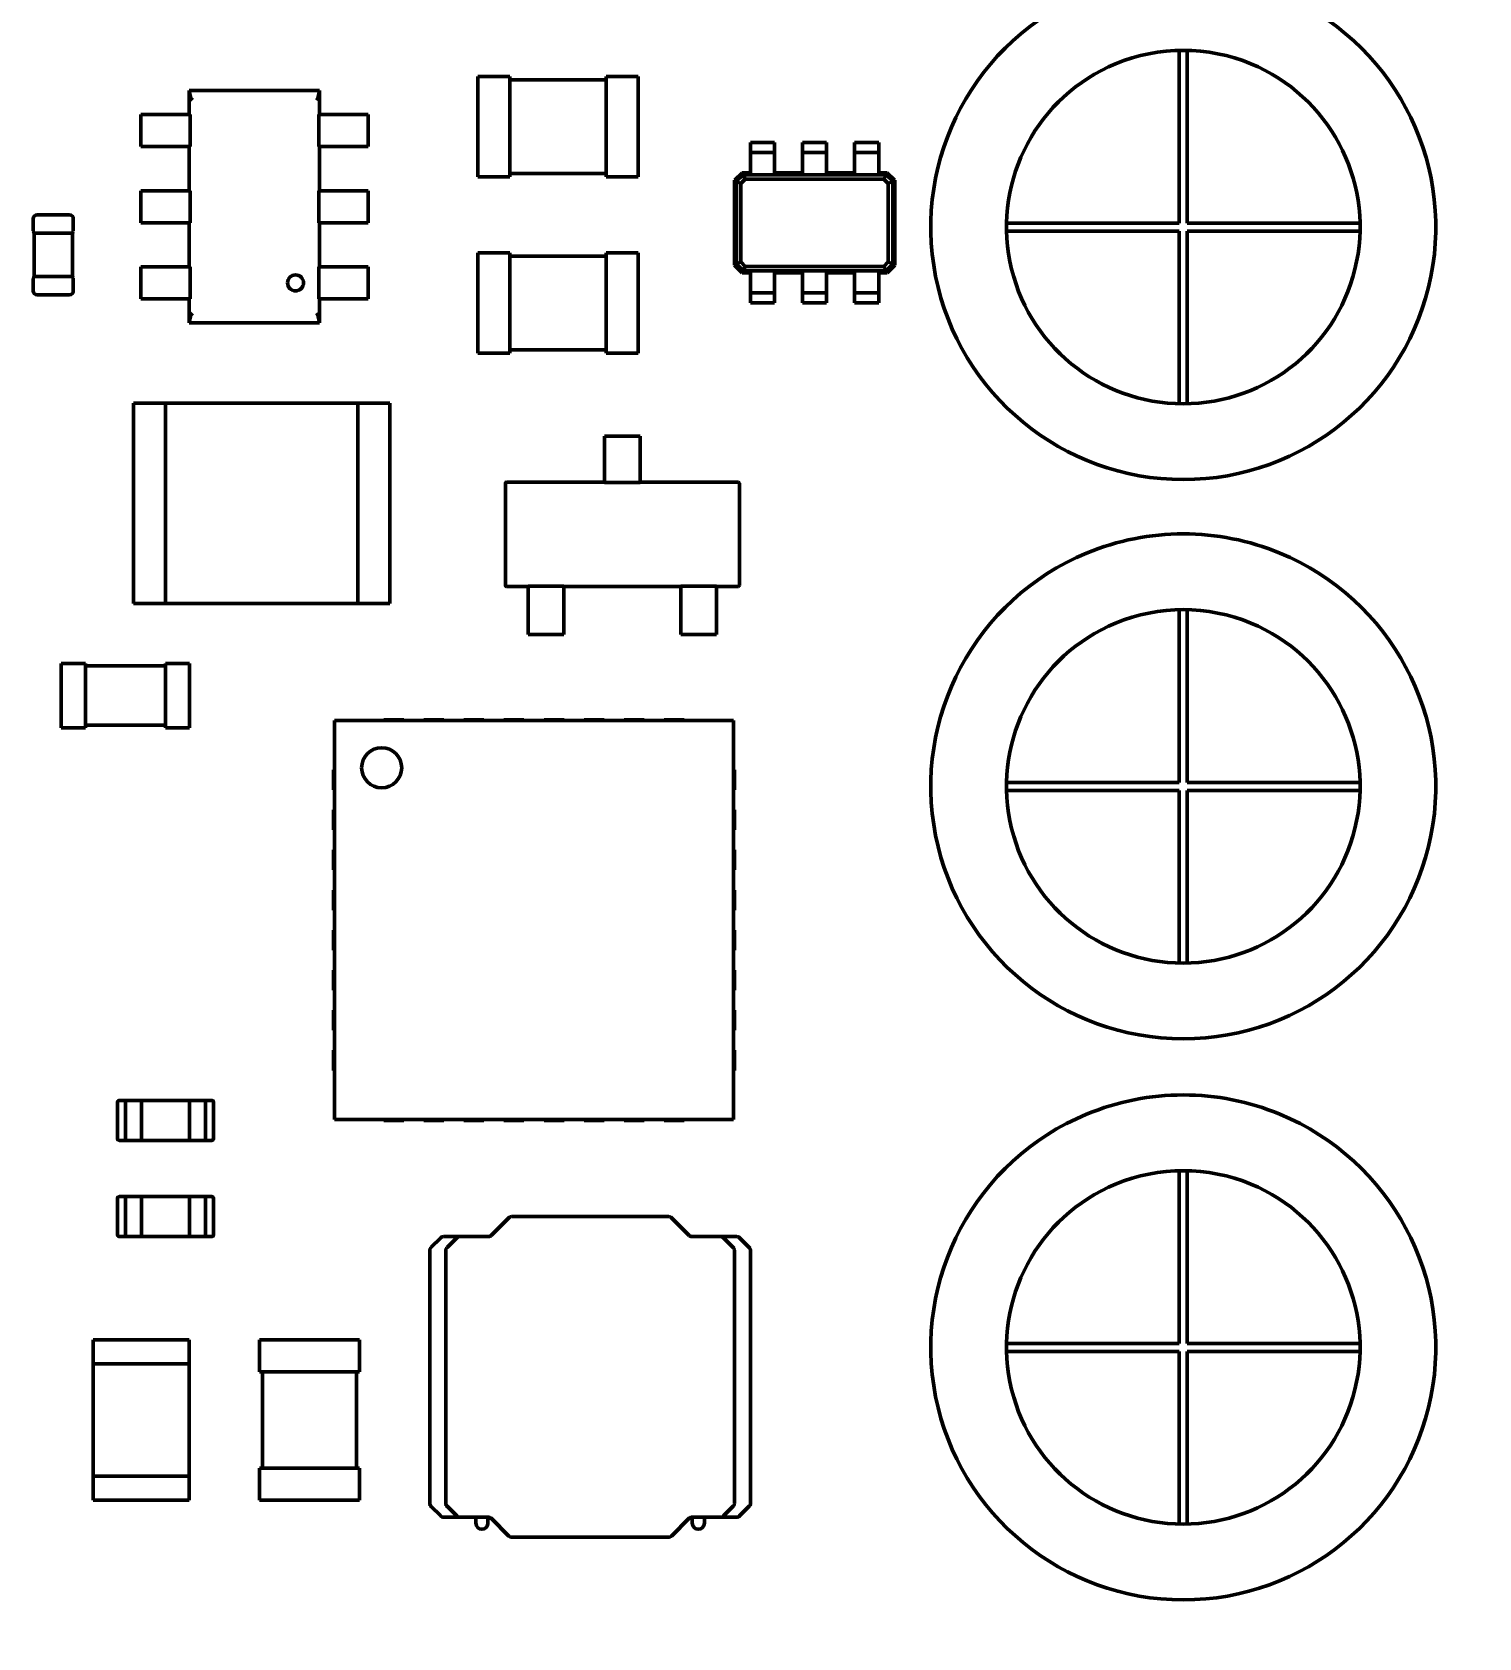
# Model space of a CAD drawing. Header units: millimetres. Extents: x 22 to 202, y 169 to 282.
# Drawn here: x 144.09 to 162.14, y 203.63 to 223.66 of the extents above; entities that cross this region are included whole.
import ezdxf

# ---------------------------------------------------------------- set-up
doc = ezdxf.new("R2010")
doc.units = ezdxf.units.MM
doc.header["$LTSCALE"] = 0.75
doc.layers.add('FD_Dimensions', color=7, linetype='Continuous', lineweight=25)
doc.layers.add('Visible', color=7, linetype='Continuous', lineweight=50)
doc.styles.get("Standard").update_dxf_attribs({"font": 'arial.ttf'})
doc.dimstyles.new('Dim-ISO-25', dxfattribs={"dimtxt": 2.5, "dimasz": 2.5, "dimexe": 1.5, "dimexo": 0, "dimgap": 1, "dimtad": 1, "dimzin": 4, "dimdsep": 46, "dimtxsty": 'Standard', "dimblk": 'OPEN90', "dimcen": 0, "dimazin": 1, "dimtp": 0.1, "dimtm": 0.1, "dimtfac": 0.72, "dimtmove": 0, "dimatfit": 3, "dimfxl": 1, "dimtzin": 4, "dimarcsym": 0})

# ---------------------------------------------------------------- blocks, each defined once
blk = doc.blocks.new('_Open90')
at = {"color": 0, "linetype": 'ByBlock', "lineweight": -2}
for p, q in [((-0.5, 0.5), (0, 0)), ((0, 0), (-1, 0)), ((0, 0), (-0.5, -0.5))]:
    blk.add_line(p, q, dxfattribs=at)
blk = doc.blocks.new('*D28')
at = {"layer": 'Defpoints', "color": 0, "transparency": 16777216}
for p in [(170.550528, 263.135658), (200.052214, 263.135658), (124.449775, 178.627866)]:
    blk.add_point(p, dxfattribs=at)
at = {"layer": 'FD_Dimensions', "color": 0, "lineweight": -2, "transparency": 16777216}
for p, q in [((170.550528, 263.135658), (201.552214, 263.135658)), ((200.052214, 181.127866), (200.052214, 260.635658)), ((124.449775, 178.627866), (201.552214, 178.627866))]:
    blk.add_line(p, q, dxfattribs=at)
at = {"layer": 'FD_Dimensions', "color": 0, "lineweight": -2, "transparency": 16777216, "xscale": 2.5, "yscale": 2.5, "zscale": 2.5}
for p, rotation in [((200.052214, 263.135658), 90), ((200.052214, 178.627866), 270)]:
    blk.add_blockref('_Open90', p, dxfattribs=dict(at, rotation=rotation))
at = {"layer": 'FD_Dimensions', "color": 0, "transparency": 16777216, "insert": (197.774947, 227.099634), "char_height": 2.5, "attachment_point": 5, "rotation": 90}
blk.add_mtext('84.51mm', dxfattribs=at)

msp = doc.modelspace()

# ---------------------------------------------------------------- linework, layer by layer
at = {"layer": 'Visible'}
for p, q in [((158.399, 223.435), (158.399, 221.281)), ((158.499, 221.281), (158.499, 223.435)), ((150.049, 223.11), (149.649, 223.11)), ((149.649, 223.07), (149.649, 223.11)), ((149.649, 223.07), (149.649, 221.9)), ((150.049, 223.07), (150.049, 223.11)), ((151.249, 223.07), (150.049, 223.07)), ((150.049, 223.07), (150.049, 221.9)), ((151.649, 223.11), (151.249, 223.11)), ((151.249, 223.07), (151.249, 223.11)), ((151.249, 223.07), (151.249, 221.9)), ((151.649, 223.07), (151.649, 223.11)), ((151.649, 223.07), (151.649, 221.9)), ((146.049, 222.635), (146.049, 222.935)), ((147.674, 222.935), (146.049, 222.935)), ((146.049, 222.935), (146.07, 222.836)), ((146.07, 222.835), (146.089, 222.815)), ((147.634, 222.815), (147.654, 222.835)), ((147.654, 222.836), (147.674, 222.935)), ((147.674, 222.935), (147.674, 222.635)), ((145.648, 222.635), (145.443, 222.635)), ((145.443, 222.235), (145.443, 222.635)), ((145.708, 222.635), (145.648, 222.635)), ((145.735, 222.635), (145.708, 222.635)), ((145.735, 222.635), (145.947, 222.635)), ((146.058, 222.635), (145.947, 222.635)), ((146.058, 222.235), (146.058, 222.635)), ((147.777, 222.635), (147.666, 222.635)), ((147.666, 222.635), (147.666, 222.235)), ((147.777, 222.635), (147.989, 222.635)), ((148.016, 222.635), (147.989, 222.635)), ((148.076, 222.635), (148.016, 222.635)), ((148.281, 222.635), (148.076, 222.635)), ((148.281, 222.235), (148.281, 222.635)), ((145.443, 222.235), (145.648, 222.235)), ((145.648, 222.235), (145.708, 222.235)), ((145.708, 222.235), (145.735, 222.235)), ((145.947, 222.235), (145.735, 222.235)), ((145.947, 222.235), (146.058, 222.235)), ((146.049, 221.685), (146.049, 222.235)), ((147.666, 222.235), (147.777, 222.235)), ((147.674, 222.235), (147.674, 221.685)), ((147.989, 222.235), (147.777, 222.235)), ((147.989, 222.235), (148.016, 222.235)), ((148.016, 222.235), (148.076, 222.235)), ((148.076, 222.235), (148.281, 222.235)), ((153.049, 222.285), (153.049, 222.26)), ((153.049, 222.285), (153.349, 222.285)), ((153.049, 222.26), (153.049, 222.16)), ((153.349, 222.285), (153.349, 222.26)), ((153.349, 222.26), (153.349, 222.16)), ((153.699, 222.285), (153.699, 222.26)), ((153.699, 222.285), (153.999, 222.285)), ((153.699, 222.26), (153.699, 222.16)), ((153.999, 222.285), (153.999, 222.26)), ((153.999, 222.26), (153.999, 222.16)), ((154.349, 222.285), (154.349, 222.26)), ((154.349, 222.285), (154.649, 222.285)), ((154.349, 222.26), (154.349, 222.16)), ((154.649, 222.285), (154.649, 222.26)), ((154.649, 222.26), (154.649, 222.16)), ((153.049, 221.91), (153.049, 222.16)), ((153.049, 222.16), (153.349, 222.16)), ((153.349, 221.91), (153.349, 222.16)), ((153.699, 221.91), (153.699, 222.16)), ((153.699, 222.16), (153.999, 222.16)), ((153.999, 221.91), (153.999, 222.16)), ((154.349, 221.91), (154.349, 222.16)), ((154.349, 222.16), (154.649, 222.16)), ((154.649, 221.91), (154.649, 222.16)), ((149.649, 221.9), (149.649, 221.86)), ((150.049, 221.86), (149.649, 221.86)), ((151.249, 221.9), (150.049, 221.9)), ((150.049, 221.9), (150.049, 221.86)), ((151.249, 221.9), (151.249, 221.86)), ((151.649, 221.86), (151.249, 221.86)), ((151.649, 221.9), (151.649, 221.86)), ((152.849, 221.815), (152.944, 221.91)), ((152.849, 220.755), (152.849, 221.815)), ((152.874, 221.803), (152.957, 221.885)), ((152.874, 220.768), (152.874, 221.803)), ((152.874, 221.803), (152.931, 221.775)), ((152.931, 221.775), (152.985, 221.829)), ((152.944, 221.91), (153.049, 221.91)), ((152.957, 221.885), (153.049, 221.885)), ((152.957, 221.885), (152.985, 221.829)), ((152.985, 221.829), (154.714, 221.829)), ((153.049, 221.885), (153.349, 221.885)), ((153.349, 221.91), (153.699, 221.91)), ((153.349, 221.885), (153.699, 221.885)), ((153.699, 221.885), (153.999, 221.885)), ((153.999, 221.91), (154.349, 221.91)), ((153.999, 221.885), (154.349, 221.885)), ((154.349, 221.885), (154.649, 221.885)), ((154.649, 221.91), (154.754, 221.91)), ((154.649, 221.885), (154.742, 221.885)), ((154.742, 221.885), (154.714, 221.829)), ((154.714, 221.829), (154.768, 221.775)), ((154.742, 221.885), (154.824, 221.803)), ((154.754, 221.91), (154.849, 221.815)), ((154.824, 221.803), (154.768, 221.775)), ((154.824, 221.803), (154.824, 220.768)), ((154.849, 221.815), (154.849, 220.755)), ((145.648, 221.685), (145.443, 221.685)), ((145.443, 221.685), (145.443, 221.285)), ((145.708, 221.685), (145.648, 221.685)), ((145.735, 221.685), (145.708, 221.685)), ((145.735, 221.685), (145.947, 221.685)), ((146.058, 221.685), (145.947, 221.685)), ((146.058, 221.285), (146.058, 221.685)), ((147.777, 221.685), (147.666, 221.685)), ((147.666, 221.685), (147.666, 221.285)), ((147.777, 221.685), (147.989, 221.685)), ((148.016, 221.685), (147.989, 221.685)), ((148.076, 221.685), (148.016, 221.685)), ((148.281, 221.685), (148.076, 221.685)), ((148.281, 221.685), (148.281, 221.285)), ((152.931, 220.796), (152.931, 221.775)), ((154.768, 221.775), (154.768, 220.796)), ((144.552, 221.385), (144.152, 221.385)), ((144.102, 221.192), (144.102, 221.335)), ((144.602, 221.192), (144.602, 221.335)), ((145.443, 221.285), (145.648, 221.285)), ((145.648, 221.285), (145.708, 221.285)), ((145.708, 221.285), (145.735, 221.285)), ((145.947, 221.285), (145.735, 221.285)), ((145.947, 221.285), (146.058, 221.285)), ((146.049, 220.735), (146.049, 221.285)), ((147.666, 221.285), (147.777, 221.285)), ((147.674, 221.285), (147.674, 220.735)), ((147.989, 221.285), (147.777, 221.285)), ((147.989, 221.285), (148.016, 221.285)), ((148.016, 221.285), (148.076, 221.285)), ((148.076, 221.285), (148.281, 221.285)), ((158.399, 221.281), (156.245, 221.281)), ((160.654, 221.281), (158.499, 221.281)), ((144.112, 220.615), (144.112, 221.155)), ((144.112, 221.155), (144.152, 221.155)), ((144.552, 221.155), (144.152, 221.155)), ((144.552, 221.155), (144.592, 221.155)), ((144.592, 220.615), (144.592, 221.155)), ((156.245, 221.181), (158.399, 221.181)), ((158.399, 221.181), (158.399, 219.027)), ((158.499, 221.181), (160.654, 221.181)), ((158.499, 219.027), (158.499, 221.181)), ((150.049, 220.91), (149.649, 220.91)), ((149.649, 220.87), (149.649, 220.91)), ((149.649, 220.87), (149.649, 219.7)), ((150.049, 220.87), (150.049, 220.91)), ((151.249, 220.87), (150.049, 220.87)), ((150.049, 220.87), (150.049, 219.7)), ((151.649, 220.91), (151.249, 220.91)), ((151.249, 220.87), (151.249, 220.91)), ((151.249, 220.87), (151.249, 219.7)), ((151.649, 220.87), (151.649, 220.91)), ((151.649, 220.87), (151.649, 219.7)), ((152.874, 220.768), (152.931, 220.796)), ((152.985, 220.741), (152.931, 220.796)), ((154.768, 220.796), (154.714, 220.741)), ((154.824, 220.768), (154.768, 220.796)), ((144.112, 220.615), (144.152, 220.615)), ((144.552, 220.615), (144.152, 220.615)), ((144.552, 220.615), (144.592, 220.615)), ((145.648, 220.735), (145.443, 220.735)), ((145.443, 220.335), (145.443, 220.735)), ((145.708, 220.735), (145.648, 220.735)), ((145.735, 220.735), (145.708, 220.735)), ((145.735, 220.735), (145.947, 220.735)), ((146.058, 220.735), (145.947, 220.735)), ((146.058, 220.335), (146.058, 220.735)), ((147.777, 220.735), (147.666, 220.735)), ((147.666, 220.735), (147.666, 220.335)), ((147.777, 220.735), (147.989, 220.735)), ((148.016, 220.735), (147.989, 220.735)), ((148.076, 220.735), (148.016, 220.735)), ((148.281, 220.735), (148.076, 220.735)), ((148.281, 220.335), (148.281, 220.735)), ((152.944, 220.66), (152.849, 220.755)), ((152.957, 220.685), (152.874, 220.768)), ((153.049, 220.66), (152.944, 220.66)), ((152.957, 220.685), (152.985, 220.741)), ((153.049, 220.685), (152.957, 220.685)), ((154.714, 220.741), (152.985, 220.741)), ((153.349, 220.685), (153.049, 220.685)), ((153.049, 220.66), (153.049, 220.41)), ((153.699, 220.685), (153.349, 220.685)), ((153.699, 220.66), (153.349, 220.66)), ((153.349, 220.66), (153.349, 220.41)), ((153.999, 220.685), (153.699, 220.685)), ((153.699, 220.66), (153.699, 220.41)), ((154.349, 220.685), (153.999, 220.685)), ((154.349, 220.66), (153.999, 220.66)), ((153.999, 220.66), (153.999, 220.41)), ((154.649, 220.685), (154.349, 220.685)), ((154.349, 220.66), (154.349, 220.41)), ((154.742, 220.685), (154.649, 220.685)), ((154.754, 220.66), (154.649, 220.66)), ((154.649, 220.66), (154.649, 220.41)), ((154.742, 220.685), (154.714, 220.741)), ((154.824, 220.768), (154.742, 220.685)), ((154.849, 220.755), (154.754, 220.66)), ((144.102, 220.435), (144.102, 220.579)), ((144.552, 220.385), (144.152, 220.385)), ((144.602, 220.435), (144.602, 220.579)), ((153.049, 220.31), (153.049, 220.41)), ((153.349, 220.41), (153.049, 220.41)), ((153.349, 220.31), (153.349, 220.41)), ((153.699, 220.31), (153.699, 220.41)), ((153.999, 220.41), (153.699, 220.41)), ((153.999, 220.31), (153.999, 220.41)), ((154.349, 220.31), (154.349, 220.41)), ((154.649, 220.41), (154.349, 220.41)), ((154.649, 220.31), (154.649, 220.41)), ((145.648, 220.335), (145.443, 220.335)), ((145.708, 220.335), (145.648, 220.335)), ((145.735, 220.335), (145.708, 220.335)), ((145.735, 220.335), (145.947, 220.335)), ((146.058, 220.335), (145.947, 220.335)), ((146.049, 220.035), (146.049, 220.335)), ((147.777, 220.335), (147.666, 220.335)), ((147.674, 220.335), (147.674, 220.035)), ((147.777, 220.335), (147.989, 220.335)), ((148.016, 220.335), (147.989, 220.335)), ((148.076, 220.335), (148.016, 220.335)), ((148.281, 220.335), (148.076, 220.335)), ((153.049, 220.285), (153.049, 220.31)), ((153.349, 220.285), (153.049, 220.285)), ((153.349, 220.285), (153.349, 220.31)), ((153.699, 220.285), (153.699, 220.31)), ((153.999, 220.285), (153.699, 220.285)), ((153.999, 220.285), (153.999, 220.31)), ((154.349, 220.285), (154.349, 220.31)), ((154.649, 220.285), (154.349, 220.285)), ((154.649, 220.285), (154.649, 220.31)), ((146.07, 220.135), (146.049, 220.035)), ((146.049, 220.035), (147.674, 220.035)), ((146.089, 220.155), (146.07, 220.136)), ((147.654, 220.136), (147.634, 220.155)), ((147.674, 220.035), (147.654, 220.135)), ((149.649, 219.7), (149.649, 219.66)), ((150.049, 219.66), (149.649, 219.66)), ((151.249, 219.7), (150.049, 219.7)), ((150.049, 219.7), (150.049, 219.66)), ((151.249, 219.7), (151.249, 219.66)), ((151.649, 219.66), (151.249, 219.66)), ((151.649, 219.7), (151.649, 219.66)), ((145.352, 216.535), (145.352, 219.035)), ((145.407, 219.035), (145.352, 219.035)), ((145.407, 219.035), (145.697, 219.035)), ((145.697, 219.035), (145.752, 219.035)), ((145.752, 216.535), (145.752, 219.035)), ((145.752, 219.035), (148.152, 219.035)), ((148.207, 219.035), (148.152, 219.035)), ((148.152, 216.535), (148.152, 219.035)), ((148.207, 219.035), (148.497, 219.035)), ((148.497, 219.035), (148.552, 219.035)), ((148.552, 216.535), (148.552, 219.035)), ((151.229, 218.37), (151.229, 218.624)), ((151.674, 218.624), (151.229, 218.624)), ((151.674, 218.37), (151.674, 218.624)), ((151.229, 218.37), (151.229, 218.338)), ((151.229, 218.338), (151.229, 218.262)), ((151.229, 218.109), (151.229, 218.262)), ((151.674, 218.37), (151.674, 218.338)), ((151.674, 218.338), (151.674, 218.262)), ((151.674, 218.109), (151.674, 218.262)), ((149.992, 218.035), (149.992, 216.76)), ((151.229, 218.048), (150.004, 218.048)), ((151.229, 218.109), (151.229, 218.044)), ((151.674, 218.044), (151.229, 218.044)), ((151.674, 218.109), (151.674, 218.044)), ((152.899, 218.048), (151.674, 218.048)), ((152.912, 216.76), (152.912, 218.035)), ((150.004, 216.748), (150.276, 216.748)), ((150.276, 216.751), (150.721, 216.751)), ((150.276, 216.686), (150.276, 216.751)), ((150.276, 216.686), (150.276, 216.534)), ((150.721, 216.686), (150.721, 216.751)), ((150.721, 216.748), (152.182, 216.748)), ((150.721, 216.686), (150.721, 216.534)), ((152.627, 216.751), (152.182, 216.751)), ((152.182, 216.686), (152.182, 216.751)), ((152.182, 216.686), (152.182, 216.534)), ((152.627, 216.686), (152.627, 216.751)), ((152.627, 216.748), (152.899, 216.748)), ((152.627, 216.686), (152.627, 216.534)), ((145.407, 216.535), (145.352, 216.535)), ((145.407, 216.535), (145.697, 216.535)), ((145.697, 216.535), (145.752, 216.535)), ((145.752, 216.535), (148.152, 216.535)), ((148.207, 216.535), (148.152, 216.535)), ((148.207, 216.535), (148.497, 216.535)), ((148.497, 216.535), (148.552, 216.535)), ((150.276, 216.458), (150.276, 216.534)), ((150.276, 216.426), (150.276, 216.458)), ((150.276, 216.426), (150.276, 216.148)), ((150.721, 216.458), (150.721, 216.534)), ((150.721, 216.426), (150.721, 216.458)), ((150.721, 216.426), (150.721, 216.148)), ((152.182, 216.458), (152.182, 216.534)), ((152.182, 216.426), (152.182, 216.458)), ((152.182, 216.426), (152.182, 216.148)), ((152.627, 216.458), (152.627, 216.534)), ((152.627, 216.426), (152.627, 216.458)), ((152.627, 216.426), (152.627, 216.148)), ((158.399, 216.457), (158.399, 214.303)), ((158.499, 214.303), (158.499, 216.457)), ((150.276, 216.148), (150.721, 216.148)), ((152.627, 216.148), (152.182, 216.148)), ((144.752, 215.785), (144.452, 215.785)), ((144.452, 215.755), (144.452, 215.785)), ((144.752, 215.755), (144.752, 215.785)), ((146.052, 215.785), (145.752, 215.785)), ((145.752, 215.755), (145.752, 215.785)), ((146.052, 215.755), (146.052, 215.785)), ((144.452, 215.755), (144.452, 215.015)), ((145.752, 215.755), (144.752, 215.755)), ((144.752, 215.755), (144.752, 215.015)), ((145.752, 215.755), (145.752, 215.015)), ((146.052, 215.755), (146.052, 215.015)), ((144.452, 215.015), (144.452, 214.985)), ((144.752, 214.985), (144.452, 214.985)), ((145.752, 215.015), (144.752, 215.015)), ((144.752, 215.015), (144.752, 214.985)), ((145.752, 215.015), (145.752, 214.985)), ((146.052, 214.985), (145.752, 214.985)), ((146.052, 215.015), (146.052, 214.985)), ((147.859, 215.075), (152.839, 215.075)), ((147.859, 215.075), (147.859, 210.095)), ((148.474, 215.085), (148.474, 215.075)), ((148.724, 215.085), (148.474, 215.085)), ((148.724, 215.075), (148.724, 215.085)), ((148.974, 215.085), (148.974, 215.075)), ((149.224, 215.085), (148.974, 215.085)), ((149.224, 215.075), (149.224, 215.085)), ((149.474, 215.085), (149.474, 215.075)), ((149.724, 215.085), (149.474, 215.085)), ((149.724, 215.075), (149.724, 215.085)), ((149.974, 215.085), (149.974, 215.075)), ((150.224, 215.085), (149.974, 215.085)), ((150.224, 215.075), (150.224, 215.085)), ((150.474, 215.085), (150.474, 215.075)), ((150.724, 215.085), (150.474, 215.085)), ((150.724, 215.075), (150.724, 215.085)), ((150.974, 215.085), (150.974, 215.075)), ((151.224, 215.085), (150.974, 215.085)), ((151.224, 215.075), (151.224, 215.085)), ((151.474, 215.085), (151.474, 215.075)), ((151.724, 215.085), (151.474, 215.085)), ((151.724, 215.075), (151.724, 215.085)), ((151.974, 215.085), (151.974, 215.075)), ((152.224, 215.085), (151.974, 215.085)), ((152.224, 215.075), (152.224, 215.085)), ((152.839, 215.075), (152.839, 210.095)), ((147.859, 214.46), (147.849, 214.46)), ((147.849, 214.46), (147.849, 214.21)), ((152.849, 214.46), (152.839, 214.46)), ((152.849, 214.21), (152.849, 214.46)), ((147.849, 214.21), (147.859, 214.21)), ((152.839, 214.21), (152.849, 214.21)), ((158.399, 214.303), (156.245, 214.303)), ((156.245, 214.203), (158.399, 214.203)), ((158.399, 214.203), (158.399, 212.048)), ((160.654, 214.303), (158.499, 214.303)), ((158.499, 214.203), (160.654, 214.203)), ((158.499, 212.048), (158.499, 214.203)), ((147.859, 213.96), (147.849, 213.96)), ((147.849, 213.96), (147.849, 213.71)), ((152.849, 213.96), (152.839, 213.96)), ((152.849, 213.71), (152.849, 213.96)), ((147.849, 213.71), (147.859, 213.71)), ((152.839, 213.71), (152.849, 213.71)), ((147.859, 213.46), (147.849, 213.46)), ((147.849, 213.46), (147.849, 213.21)), ((152.849, 213.46), (152.839, 213.46)), ((152.849, 213.21), (152.849, 213.46)), ((147.849, 213.21), (147.859, 213.21)), ((152.839, 213.21), (152.849, 213.21)), ((147.859, 212.96), (147.849, 212.96)), ((147.849, 212.96), (147.849, 212.71)), ((152.849, 212.96), (152.839, 212.96)), ((152.849, 212.71), (152.849, 212.96)), ((147.849, 212.71), (147.859, 212.71)), ((152.839, 212.71), (152.849, 212.71)), ((147.859, 212.46), (147.849, 212.46)), ((147.849, 212.46), (147.849, 212.21)), ((152.849, 212.46), (152.839, 212.46)), ((152.849, 212.21), (152.849, 212.46)), ((147.849, 212.21), (147.859, 212.21)), ((152.839, 212.21), (152.849, 212.21)), ((147.859, 211.96), (147.849, 211.96)), ((147.849, 211.96), (147.849, 211.71)), ((152.849, 211.96), (152.839, 211.96)), ((152.849, 211.71), (152.849, 211.96)), ((147.849, 211.71), (147.859, 211.71)), ((152.839, 211.71), (152.849, 211.71)), ((147.859, 211.46), (147.849, 211.46)), ((147.849, 211.46), (147.849, 211.21)), ((152.849, 211.46), (152.839, 211.46)), ((152.849, 211.21), (152.849, 211.46)), ((147.849, 211.21), (147.859, 211.21)), ((152.839, 211.21), (152.849, 211.21)), ((147.859, 210.96), (147.849, 210.96)), ((147.849, 210.96), (147.849, 210.71)), ((152.849, 210.96), (152.839, 210.96)), ((152.849, 210.71), (152.849, 210.96)), ((147.849, 210.71), (147.859, 210.71)), ((152.839, 210.71), (152.849, 210.71)), ((145.152, 210.314), (145.152, 209.856)), ((145.175, 210.334), (145.258, 210.334)), ((145.252, 210.328), (145.252, 209.842)), ((145.272, 210.334), (145.258, 210.334)), ((146.232, 210.335), (145.272, 210.335)), ((145.272, 210.334), (145.272, 210.335)), ((145.272, 210.334), (145.432, 210.334)), ((145.452, 210.315), (145.452, 210.328)), ((145.452, 210.315), (145.452, 209.855)), ((146.052, 210.328), (146.052, 210.315)), ((146.052, 210.315), (146.052, 209.855)), ((146.072, 210.334), (146.058, 210.334)), ((146.072, 210.334), (146.232, 210.334)), ((146.232, 210.335), (146.232, 210.334)), ((146.246, 210.334), (146.232, 210.334)), ((146.246, 210.334), (146.328, 210.334)), ((146.252, 209.842), (146.252, 210.328)), ((146.352, 209.856), (146.352, 210.314)), ((147.859, 210.095), (152.839, 210.095)), ((148.474, 210.095), (148.474, 210.085)), ((148.474, 210.085), (148.724, 210.085)), ((148.724, 210.085), (148.724, 210.095)), ((148.974, 210.095), (148.974, 210.085)), ((148.974, 210.085), (149.224, 210.085)), ((149.224, 210.085), (149.224, 210.095)), ((149.474, 210.095), (149.474, 210.085)), ((149.474, 210.085), (149.724, 210.085)), ((149.724, 210.085), (149.724, 210.095)), ((149.974, 210.095), (149.974, 210.085)), ((149.974, 210.085), (150.224, 210.085)), ((150.224, 210.085), (150.224, 210.095)), ((150.474, 210.095), (150.474, 210.085)), ((150.474, 210.085), (150.724, 210.085)), ((150.724, 210.085), (150.724, 210.095)), ((150.974, 210.095), (150.974, 210.085)), ((150.974, 210.085), (151.224, 210.085)), ((151.224, 210.085), (151.224, 210.095)), ((151.474, 210.095), (151.474, 210.085)), ((151.474, 210.085), (151.724, 210.085)), ((151.724, 210.085), (151.724, 210.095)), ((151.974, 210.095), (151.974, 210.085)), ((151.974, 210.085), (152.224, 210.085)), ((152.224, 210.085), (152.224, 210.095)), ((145.175, 209.836), (145.258, 209.836)), ((145.272, 209.836), (145.258, 209.836)), ((145.272, 209.835), (145.272, 209.836)), ((145.272, 209.836), (145.432, 209.836)), ((145.272, 209.835), (146.232, 209.835)), ((145.446, 209.836), (145.432, 209.836)), ((145.452, 209.842), (145.452, 209.855)), ((146.052, 209.855), (146.052, 209.842)), ((146.232, 209.836), (146.072, 209.836)), ((146.232, 209.836), (146.246, 209.836)), ((146.232, 209.836), (146.232, 209.835)), ((146.328, 209.836), (146.246, 209.836)), ((158.399, 209.457), (158.399, 207.303)), ((158.499, 207.303), (158.499, 209.457)), ((145.152, 209.114), (145.152, 208.656)), ((145.175, 209.134), (145.258, 209.134)), ((145.252, 209.128), (145.252, 208.642)), ((145.272, 209.134), (145.258, 209.134)), ((146.232, 209.135), (145.272, 209.135)), ((145.272, 209.134), (145.272, 209.135)), ((145.272, 209.134), (145.432, 209.134)), ((145.452, 209.115), (145.452, 209.128)), ((145.452, 208.655), (145.452, 209.115)), ((146.052, 209.128), (146.052, 209.115)), ((146.052, 208.655), (146.052, 209.115)), ((146.058, 209.134), (146.072, 209.134)), ((146.232, 209.134), (146.072, 209.134)), ((146.232, 209.135), (146.232, 209.134)), ((146.232, 209.134), (146.246, 209.134)), ((146.328, 209.134), (146.246, 209.134)), ((146.252, 208.642), (146.252, 209.128)), ((146.352, 208.656), (146.352, 209.114)), ((149.814, 208.65), (150.035, 208.871)), ((150.07, 208.885), (152.029, 208.885)), ((152.064, 208.871), (152.285, 208.65)), ((145.258, 208.636), (145.175, 208.636)), ((145.258, 208.636), (145.272, 208.636)), ((145.272, 208.635), (145.272, 208.636)), ((145.432, 208.636), (145.272, 208.636)), ((145.272, 208.635), (146.232, 208.635)), ((145.432, 208.636), (145.446, 208.636)), ((145.452, 208.642), (145.452, 208.655)), ((146.052, 208.655), (146.052, 208.642)), ((146.232, 208.636), (146.072, 208.636)), ((146.232, 208.636), (146.246, 208.636)), ((146.232, 208.636), (146.232, 208.635)), ((146.328, 208.636), (146.246, 208.636)), ((149.064, 208.5), (149.185, 208.621)), ((149.22, 208.635), (149.42, 208.635)), ((149.264, 208.5), (149.385, 208.621)), ((149.42, 208.635), (149.779, 208.635)), ((152.32, 208.635), (152.679, 208.635)), ((152.679, 208.635), (152.879, 208.635)), ((152.714, 208.621), (152.835, 208.5)), ((152.914, 208.621), (153.035, 208.5)), ((149.049, 205.306), (149.049, 208.465)), ((149.249, 205.306), (149.249, 208.465)), ((152.849, 208.465), (152.849, 205.306)), ((153.049, 208.465), (153.049, 205.306)), ((144.849, 207.303), (144.849, 207.348)), ((146.049, 207.348), (144.849, 207.348)), ((144.849, 207.093), (144.849, 207.303)), ((146.049, 207.303), (146.049, 207.348)), ((146.049, 207.093), (146.049, 207.303)), ((146.964, 207.348), (146.924, 207.348)), ((146.924, 206.948), (146.924, 207.348)), ((148.134, 207.348), (146.964, 207.348)), ((148.134, 207.348), (148.174, 207.348)), ((148.174, 206.948), (148.174, 207.348)), ((158.399, 207.303), (156.245, 207.303)), ((156.245, 207.203), (158.399, 207.203)), ((158.399, 207.203), (158.399, 205.048)), ((160.654, 207.303), (158.499, 207.303)), ((158.499, 207.203), (160.654, 207.203)), ((158.499, 205.048), (158.499, 207.203)), ((144.849, 207.093), (144.849, 207.048)), ((144.849, 205.648), (144.849, 207.048)), ((146.049, 207.048), (144.849, 207.048)), ((146.049, 207.093), (146.049, 207.048)), ((146.049, 205.648), (146.049, 207.048)), ((146.964, 206.948), (146.924, 206.948)), ((146.964, 205.748), (146.964, 206.948)), ((148.134, 206.948), (146.964, 206.948)), ((148.134, 205.748), (148.134, 206.948)), ((148.134, 206.948), (148.174, 206.948)), ((144.849, 205.603), (144.849, 205.648)), ((146.049, 205.648), (144.849, 205.648)), ((144.849, 205.393), (144.849, 205.603)), ((146.049, 205.603), (146.049, 205.648)), ((146.049, 205.393), (146.049, 205.603)), ((146.964, 205.748), (146.924, 205.748)), ((146.924, 205.348), (146.924, 205.748)), ((148.134, 205.748), (146.964, 205.748)), ((148.134, 205.748), (148.174, 205.748)), ((148.174, 205.348), (148.174, 205.748)), ((144.849, 205.393), (144.849, 205.348)), ((146.049, 205.393), (146.049, 205.348)), ((146.049, 205.348), (144.849, 205.348)), ((146.964, 205.348), (146.924, 205.348)), ((148.134, 205.348), (146.964, 205.348)), ((148.134, 205.348), (148.174, 205.348)), ((149.185, 205.15), (149.064, 205.271)), ((149.385, 205.15), (149.264, 205.271)), ((152.835, 205.271), (152.714, 205.15)), ((153.035, 205.271), (152.914, 205.15)), ((149.42, 205.135), (149.22, 205.135)), ((149.779, 205.135), (149.42, 205.135)), ((149.624, 205.135), (149.624, 205.06)), ((149.774, 205.06), (149.774, 205.135)), ((150.035, 204.9), (149.814, 205.121)), ((152.285, 205.121), (152.064, 204.9)), ((152.679, 205.135), (152.32, 205.135)), ((152.324, 205.135), (152.324, 205.06)), ((152.474, 205.06), (152.474, 205.135)), ((152.879, 205.135), (152.679, 205.135)), ((152.029, 204.885), (150.07, 204.885))]:
    msp.add_line(p, q, dxfattribs=at)
at = {"layer": 'Visible', "extrusion": (0, 0, -1)}
for centre, radius in [((-147.374, 220.535), 0.1), ((-148.449, 214.485), 0.25)]:
    msp.add_circle(centre, radius, dxfattribs=at)
for centre, radius, start, end in [((-158.449, 221.231), 3.15, 112.5, 67.5), ((-158.449, 221.231), 2.205, 67.5, 112.5), ((-158.449, 221.231), 2.205, 112.5, 67.5), ((-144.152, 221.335), 0.05, 0, 90), ((-144.152, 221.192), 0.05, 344.0625, 0), ((-144.152, 220.579), 0.05, 0, 15.9375), ((-144.152, 220.435), 0.05, 270, 0), ((-158.449, 214.253), 3.15, 67.5, 112.5), ((-158.449, 214.253), 3.15, 112.5, 67.5), ((-158.449, 214.253), 2.205, 67.5, 112.5), ((-158.449, 214.253), 2.205, 112.5, 67.5), ((-158.449, 207.253), 3.15, 67.5, 112.5), ((-145.446, 210.328), 0.006, 90.7287, 180), ((-146.058, 210.328), 0.006, 360, 90), ((-158.449, 207.253), 3.15, 112.5, 67.5), ((-145.258, 209.842), 0.006, 270, 0), ((-146.058, 209.842), 0.006, 270.7287, 0), ((-158.449, 207.253), 2.205, 67.5, 112.5), ((-158.449, 207.253), 2.205, 112.5, 67.5), ((-145.446, 209.128), 0.006, 90.7287, 180), ((-146.246, 209.128), 0.006, 90, 180), ((-150.07, 208.835), 0.05, 45, 90), ((-152.029, 208.835), 0.05, 90, 135), ((-145.446, 208.642), 0.006, 180, 270), ((-146.058, 208.642), 0.006, 270.7287, 0), ((-149.42, 208.585), 0.05, 45, 90), ((-152.679, 208.585), 0.05, 90, 135), ((-149.299, 208.465), 0.05, 0, 45), ((-152.799, 208.465), 0.05, 135, 180), ((-149.299, 205.306), 0.05, 315, 0), ((-152.799, 205.306), 0.05, 180, 225), ((-149.42, 205.185), 0.05, 270, 315), ((-152.399, 205.06), 0.075, 180, 0), ((-152.679, 205.185), 0.05, 225, 270), ((-150.07, 204.935), 0.05, 270, 315), ((-152.029, 204.935), 0.05, 225, 270)]:
    msp.add_arc(centre, radius, start, end, dxfattribs=at)
at = {"layer": 'Visible'}
for centre, radius, start, end in [((144.552, 221.335), 0.05, 0, 90), ((144.552, 221.192), 0.05, 344.0625, 0), ((144.552, 220.579), 0.05, 0, 15.9375), ((144.552, 220.435), 0.05, 270, 0), ((145.258, 210.328), 0.006, 90, 180), ((146.246, 210.328), 0.006, 0, 90), ((145.446, 209.842), 0.006, 270, 360), ((146.246, 209.842), 0.006, 270, 0), ((145.258, 209.128), 0.006, 90, 180), ((146.058, 209.128), 0.006, 90, 180), ((145.258, 208.642), 0.006, 180, 270), ((146.246, 208.642), 0.006, 270, 0), ((149.22, 208.585), 0.05, 90, 135), ((149.779, 208.685), 0.05, 270, 315), ((152.32, 208.685), 0.05, 225, 270), ((152.879, 208.585), 0.05, 45, 90), ((149.099, 208.465), 0.05, 135, 180), ((152.999, 208.465), 0.05, 0, 45), ((149.099, 205.306), 0.05, 180, 225), ((152.999, 205.306), 0.05, 315, 0), ((149.22, 205.185), 0.05, 225, 270), ((149.699, 205.06), 0.075, 180, 0), ((149.779, 205.085), 0.05, 45, 90), ((152.32, 205.085), 0.05, 90, 135), ((152.879, 205.185), 0.05, 270, 315)]:
    msp.add_arc(centre, radius, start, end, dxfattribs=at)
at = {"layer": 'Visible', "extrusion": (0, 0, -1)}
for centre, major_axis, ratio, start_param, end_param in [((146.089, 222.836), (0.02, 0), 0.28109, 2.867573, 3.085086), ((147.634, 222.836), (-0.02, 0), 0.28109, 3.198099, 3.415612), ((146.089, 220.135), (-0.02, 0), 0.28109, 0.056506, 0.27402), ((147.634, 220.135), (0.02, 0), 0.28109, -0.27402, -0.056506), ((150.004, 218.035), (-0.00886, 0.00886), 0.997265, 5.499157, 7.067214), ((152.899, 218.035), (0.00886, 0.00886), 0.997265, -0.784029, 0.784029), ((150.004, 216.76), (0.00886, 0.00886), 0.997265, 2.357564, 3.925621), ((152.899, 216.76), (-0.00886, 0.00886), 0.997265, 2.357564, 3.925621)]:
    msp.add_ellipse(centre, major_axis=major_axis, ratio=ratio, start_param=start_param, end_param=end_param, dxfattribs=at)
at = {"layer": 'Visible'}
for centre, major_axis, ratio, start_param, end_param in [((145.175, 210.315), (0.0234, 0.0008), 0.843489, 1.527429, 3.112906), ((146.328, 210.315), (-0.0234, 0.0008), 0.843482, 3.170174, 4.755603), ((145.175, 209.856), (-0.0234, 0.0008), 0.843482, 0.028581, 1.614011), ((146.328, 209.856), (0.0234, 0.0008), 0.843488, 4.669024, 6.254499), ((145.175, 209.115), (0.0234, 0.0008), 0.843488, 1.527431, 3.112907), ((146.328, 209.115), (-0.0234, 0.0008), 0.843482, 3.170174, 4.755603), ((145.175, 208.656), (-0.0234, 0.0008), 0.843482, 0.028581, 1.614011), ((146.328, 208.656), (0.0234, 0.0008), 0.843489, 4.669021, 6.254498)]:
    msp.add_ellipse(centre, major_axis=major_axis, ratio=ratio, start_param=start_param, end_param=end_param, dxfattribs=at)
for points in [[(144.112, 221.155), (144.108, 221.163), (144.106, 221.17), (144.103, 221.178)], [(144.592, 221.155), (144.595, 221.163), (144.597, 221.17), (144.6, 221.178)], [(144.103, 220.593), (144.106, 220.6), (144.108, 220.608), (144.112, 220.615)], [(144.6, 220.593), (144.597, 220.6), (144.595, 220.608), (144.592, 220.615)], [(145.258, 210.334), (145.258, 210.334), (145.258, 210.334), (145.258, 210.334)], [(146.246, 208.636), (146.246, 208.636), (146.245, 208.636), (146.246, 208.636)]]:
    msp.add_open_spline(points, degree=3, dxfattribs=at)
for points in [[(145.432, 210.334), (145.438, 210.334), (145.443, 210.334), (145.445, 210.334), (145.445, 210.334), (145.446, 210.334), (145.446, 210.334)], [(146.072, 209.836), (146.065, 209.836), (146.06, 209.836), (146.058, 209.836), (146.058, 209.836), (146.057, 209.836), (146.057, 209.836)], [(145.432, 209.134), (145.438, 209.134), (145.443, 209.134), (145.445, 209.134), (145.445, 209.134), (145.446, 209.134), (145.446, 209.134)], [(146.072, 208.636), (146.065, 208.636), (146.06, 208.636), (146.058, 208.636), (146.058, 208.636), (146.057, 208.636), (146.057, 208.636)]]:
    msp.add_open_spline(points, degree=3, knots=[0, 0, 0, 0, 0.420189, 0.420189, 0.420189, 0.5428458, 0.5428458, 0.5428458, 0.5428458], dxfattribs=at)

# ---------------------------------------------------------------- dimensions: what is measured, and where the dimension line sits
at = {"layer": 'FD_Dimensions'}
dim = msp.add_linear_dim(base=(200.052, 263.136), p1=(124.45, 178.628), p2=(170.551, 263.136), angle=90, dimstyle='Dim-ISO-25', override={"dimlfac": 1, "dimpost": 'mm'}, dxfattribs=at)
dim.commit()
dim.dimension.update_dxf_attribs({"geometry": '*D28', "text_midpoint": (200.052, 227.1), "dimtype": 160})

doc.saveas('drawing.dxf')
